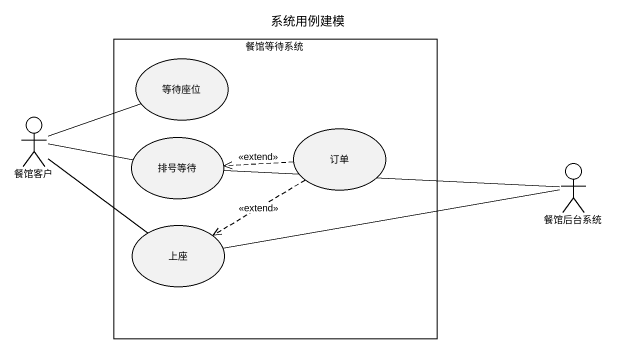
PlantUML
@startuml
title 系统用例建模
rectangle 餐馆等待系统 {
  usecase 等待座位
  usecase 排号等待
  usecase 订单
  usecase 上座
}
actor 餐馆客户
actor 餐馆后台系统
餐馆客户 -right- 等待座位
餐馆客户 -right- 排号等待
餐馆客户 -- 上座
排号等待 -right- 餐馆后台系统
订单 .left.> 排号等待 : <<extend>>
订单 .left.> 上座 : <<extend>>
上座 -right- 餐馆后台系统
@enduml
